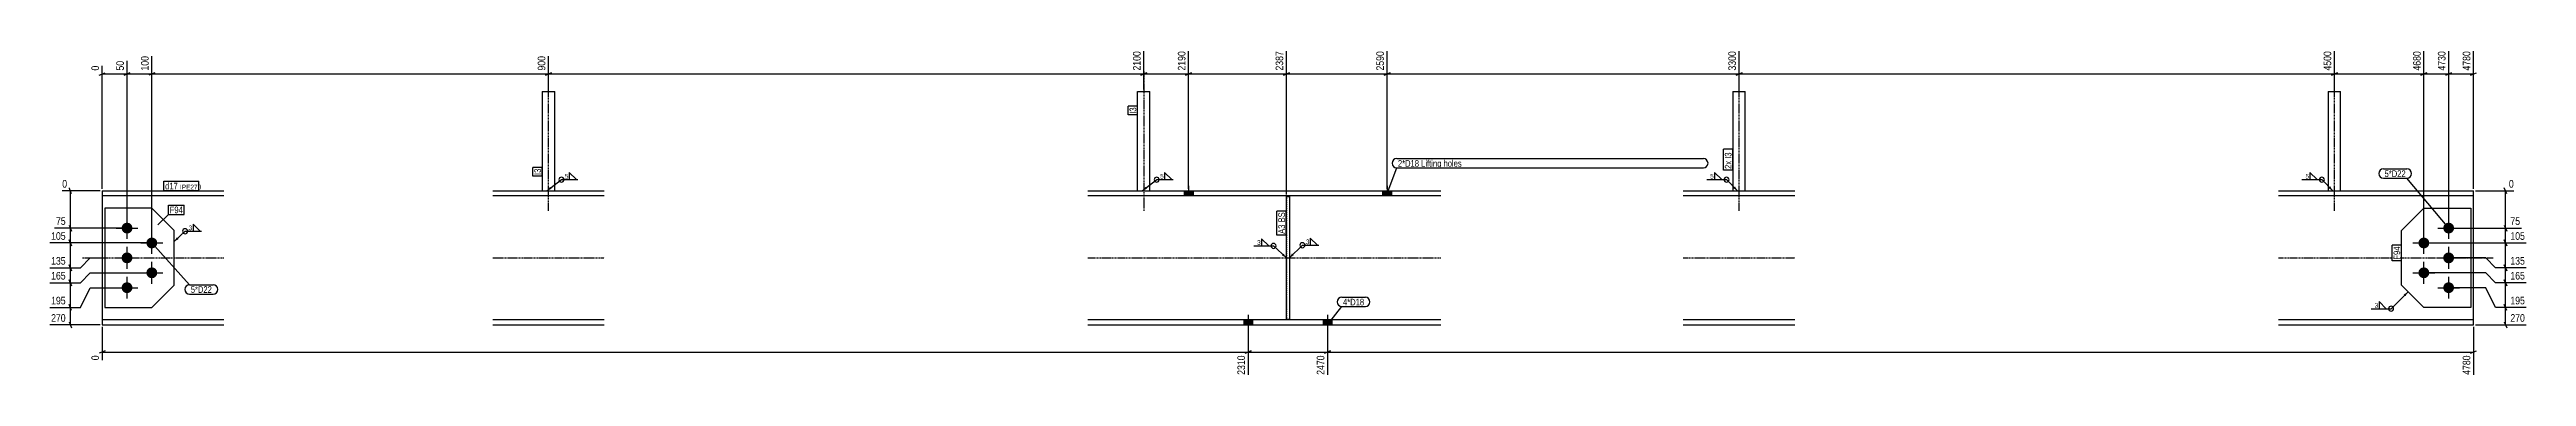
# Model space of a CAD drawing. Header units: millimetres. Extents: x 34 to 26273, y 6 to 1726.
# Drawn here: x 21280 to 26273, y 6 to 664 of the extents above; entities that cross this region are included whole.
import ezdxf

# ---------------------------------------------------------------- set-up
doc = ezdxf.new("R2010")
doc.units = ezdxf.units.MM
doc.linetypes.add('DXK_LINE_DOT2', pattern=[3.9198, 1.9599, -1.9599])
doc.linetypes.add('DXK_LINE_DOT3', pattern=[5.9187, 2.979, -0.9799, 0.9799, -0.9799])
for name, color, linetype in [('MÅLSÆTNING', 7, 'Continuous'), ('STÅL', 7, 'Continuous'), ('TEKST', 7, 'Continuous')]:
    doc.layers.add(name, color=color, linetype=linetype)
doc.styles.add('Arial Narrow', font='ARIALN.TTF', dxfattribs={"height": 0.2})

msp = doc.modelspace()

# ---------------------------------------------------------------- hatches: boundary and pattern name
at = {"layer": 'STÅL', "linetype": 'Continuous'}
for points in [[(23567.3, 369.8), (23585.3, 369.8), (23585.3, 380), (23567.3, 380)], [(23967.3, 369.8), (23985.3, 369.8), (23985.3, 380), (23967.3, 380)], [(21425.3, 305, -1), (21447.3, 305, -1)], [(26105.3, 305, -1), (26127.3, 305, -1)], [(21425.3, 245, -1), (21447.3, 245, -1)], [(21475.3, 275, -1), (21497.3, 275, -1)], [(26055.3, 275, -1), (26077.3, 275, -1)], [(26105.3, 245, -1), (26127.3, 245, -1)], [(21475.3, 215, -1), (21497.3, 215, -1)], [(26055.3, 215, -1), (26077.3, 215, -1)], [(21425.3, 185, -1), (21447.3, 185, -1)], [(26105.3, 185, -1), (26127.3, 185, -1)], [(23705.3, 120.2), (23687.3, 120.2), (23687.3, 110), (23705.3, 110)], [(23705.3, 120.2), (23687.3, 120.2), (23687.3, 110), (23705.3, 110)], [(23865.3, 120.2), (23847.3, 120.2), (23847.3, 110), (23865.3, 110)], [(23865.3, 120.2), (23847.3, 120.2), (23847.3, 110), (23865.3, 110)]]:
    msp.add_hatch(color=96, dxfattribs=at).paths.add_polyline_path(points)
at = {"layer": 'TEKST', "linetype": 'Continuous'}
for points in [[(22292.3, 384.2), (22282.8, 380), (22289.2, 388.1)], [(23492.3, 384.2), (23482.8, 380), (23489.2, 388.1)], [(24677.6, 388.9), (24682.8, 380), (24674, 385.4)], [(25877.6, 388.9), (25882.8, 380), (25874, 385.4)], [(23767.7, 253.7), (23773.3, 245), (23764.3, 250.1)], [(26025.7, 171.4), (26034.6, 176.7), (26029.2, 167.9)]]:
    msp.add_hatch(color=3, dxfattribs=at).paths.add_polyline_path(points)

# ---------------------------------------------------------------- linework, layer by layer
at = {"layer": 'MÅLSÆTNING', "color": 7, "linetype": 'Continuous'}
for p, q in [((21486.3, 279), (21486.3, 651.3)), ((21486.3, 279), (21486.3, 651.3)), ((22285.9, 584), (22285.9, 651.3)), ((22285.9, 584), (22285.9, 651.3)), ((23485.9, 584), (23485.9, 661.1)), ((23576.3, 383.9), (23576.3, 661.1)), ((23576.3, 383.9), (23576.3, 661.1)), ((23773.3, 372.8), (23773.3, 661.1)), ((23976.3, 384), (23976.3, 661.1)), ((23976.3, 384), (23976.3, 661.1)), ((24685.9, 584), (24685.9, 661.1)), ((25885.9, 584), (25885.9, 661.1)), ((25885.9, 584), (25885.9, 661.1)), ((26066.3, 279), (26066.3, 661.1)), ((26116.3, 309), (26116.3, 661.1)), ((26166.3, 384), (26166.3, 661.1)), ((21380.3, 612.9), (21392.3, 617.7)), ((21386.3, 384), (21386.3, 631.8)), ((21430.3, 612.9), (21442.3, 617.7)), ((21436.3, 309), (21436.3, 641.6)), ((21436.3, 615.3), (21486.3, 615.3)), ((21492.3, 617.7), (21480.3, 612.9)), ((21492.3, 617.7), (21480.3, 612.9)), ((21486.3, 615.3), (22285.9, 615.3)), ((22291.9, 617.7), (22279.9, 612.9)), ((22279.9, 612.9), (22291.9, 617.7)), ((22285.9, 615.3), (23485.9, 615.3)), ((23479.9, 612.9), (23491.9, 617.7)), ((23582.3, 617.7), (23570.3, 612.9)), ((23570.3, 612.9), (23582.3, 617.7)), ((23576.3, 615.3), (23773.3, 615.3)), ((23767.3, 612.9), (23779.3, 617.7)), ((23982.3, 617.7), (23970.3, 612.9)), ((23970.3, 612.9), (23982.3, 617.7)), ((23976.3, 615.3), (24685.9, 615.3)), ((24679.9, 612.9), (24691.9, 617.7)), ((25891.9, 617.7), (25879.9, 612.9)), ((25879.9, 612.9), (25891.9, 617.7)), ((26072.3, 617.7), (26060.3, 612.9)), ((26066.3, 615.3), (26116.3, 615.3)), ((26110.3, 612.9), (26122.3, 617.7)), ((26160.3, 612.9), (26172.3, 617.7)), ((21382.3, 380), (21305.7, 380)), ((21324.7, 374), (21319.9, 386)), ((26170.3, 380), (26247.5, 380)), ((26233.3, 374), (26228.5, 386)), ((26230.9, 305), (26230.9, 380)), ((26120.3, 305), (26263.1, 305)), ((26120.3, 305), (26263.1, 305)), ((26228.5, 311), (26233.3, 299)), ((26228.5, 311), (26233.3, 299)), ((26230.9, 275), (26230.9, 305)), ((21482.3, 275), (21280.4, 275)), ((21319.9, 281), (21324.7, 269)), ((21322.3, 225), (21322.3, 275)), ((26070.3, 275), (26272.8, 275)), ((26070.3, 275), (26272.8, 275)), ((26233.3, 269), (26228.5, 281)), ((26228.5, 281), (26233.3, 269)), ((26230.9, 225), (26230.9, 275)), ((21280.4, 225), (21342.3, 225)), ((21280.4, 225), (21342.3, 225)), ((21324.7, 219), (21319.9, 231)), ((21319.9, 231), (21324.7, 219)), ((21324.7, 189), (21319.9, 201)), ((21319.9, 201), (21324.7, 189)), ((21322.3, 195), (21322.3, 225)), ((21342.3, 225), (21362.3, 245)), ((21342.3, 225), (21362.3, 245)), ((21342.3, 195), (21362.3, 215)), ((21342.3, 195), (21362.3, 215)), ((21362.3, 245), (21382.3, 245)), ((21362.3, 245), (21382.3, 245)), ((21362.3, 215), (21482.3, 215)), ((21362.3, 215), (21482.3, 215)), ((26190.9, 215), (26070.3, 215)), ((26190.9, 215), (26070.3, 215)), ((26190.9, 245), (26120.3, 245)), ((26190.9, 245), (26120.3, 245)), ((26210.9, 225), (26190.9, 245)), ((26210.9, 225), (26190.9, 245)), ((26210.9, 195), (26190.9, 215)), ((26210.9, 195), (26190.9, 215)), ((26272.8, 225), (26210.9, 225)), ((26272.8, 225), (26210.9, 225)), ((26233.3, 219), (26228.5, 231)), ((26228.5, 231), (26233.3, 219)), ((26233.3, 189), (26228.5, 201)), ((26228.5, 201), (26233.3, 189)), ((26230.9, 195), (26230.9, 225)), ((21280.4, 195), (21342.3, 195)), ((21280.4, 195), (21342.3, 195)), ((21324.7, 139), (21319.9, 151)), ((21324.7, 139), (21319.9, 151)), ((21322.3, 145), (21322.3, 195)), ((21342.3, 145), (21362.3, 185)), ((21342.3, 145), (21362.3, 185)), ((21362.3, 185), (21432.3, 185)), ((21362.3, 185), (21432.3, 185)), ((26190.9, 185), (26120.3, 185)), ((26190.9, 185), (26120.3, 185)), ((26210.9, 145), (26190.9, 185)), ((26210.9, 145), (26190.9, 185)), ((26272.8, 195), (26210.9, 195)), ((26272.8, 195), (26210.9, 195)), ((26233.3, 139), (26228.5, 151)), ((26233.3, 139), (26228.5, 151)), ((26230.9, 145), (26230.9, 195)), ((21280.4, 145), (21342.3, 145)), ((21280.4, 145), (21342.3, 145)), ((21382.3, 110), (21280.4, 110)), ((21319.9, 116), (21324.7, 104)), ((21322.3, 110), (21322.3, 145)), ((21386.3, 106), (21386.3, 38.9)), ((26166.3, 106), (26166.3, 9.6)), ((26170.3, 110), (26272.8, 110)), ((26272.8, 145), (26210.9, 145)), ((26272.8, 145), (26210.9, 145)), ((26228.5, 116), (26233.3, 104)), ((26230.9, 110), (26230.9, 145)), ((21392.3, 57.8), (21380.3, 53)), ((21386.3, 55.4), (23696.3, 55.4)), ((23702.3, 57.8), (23690.3, 53)), ((23690.3, 53), (23702.3, 57.8)), ((23696.3, 96), (23696.3, 9.6)), ((23696.3, 96), (23696.3, 9.6)), ((23696.3, 55.4), (23856.3, 55.4)), ((23850.3, 53), (23862.3, 57.8)), ((23856.3, 96), (23856.3, 9.6)), ((26160.3, 53), (26172.3, 57.8))]:
    msp.add_line(p, q, dxfattribs=at)
at = {"layer": 'STÅL', "color": 7, "linetype": 'DXK_LINE_DOT3'}
for p, q in [((22285.9, 340), (22285.9, 620)), ((23485.9, 620), (23485.9, 340)), ((24685.9, 340), (24685.9, 620)), ((25885.9, 340), (25885.9, 620)), ((21346.3, 245), (21631.3, 245)), ((22173.4, 245), (22398.4, 245)), ((23373.4, 245), (24084.8, 245)), ((24573.4, 245), (24798.4, 245)), ((25773.4, 245), (26206.3, 245))]:
    msp.add_line(p, q, dxfattribs=at)
at = {"layer": 'STÅL', "color": 2, "linetype": 'Continuous'}
for p, q in [((22273.4, 580), (22273.4, 380)), ((22273.4, 580), (22298.4, 580)), ((22298.4, 380), (22298.4, 580)), ((23473.4, 380), (23473.4, 580)), ((23473.4, 580), (23498.4, 580)), ((23498.4, 380), (23498.4, 580)), ((24673.4, 580), (24673.4, 380)), ((24673.4, 580), (24698.4, 580)), ((24698.4, 380), (24698.4, 580)), ((25873.4, 580), (25873.4, 380)), ((25873.4, 580), (25898.4, 580)), ((25898.4, 380), (25898.4, 580)), ((21386.3, 380), (21386.3, 110)), ((21386.3, 380), (21631.3, 380)), ((21631.3, 369.8), (21386.3, 369.8)), ((22173.4, 380), (22398.4, 380)), ((22398.4, 369.8), (22173.4, 369.8)), ((23373.4, 380), (24084.8, 380)), ((24084.8, 369.8), (23373.4, 369.8)), ((23773.3, 368.8), (23779.3, 368.8)), ((23773.3, 121.2), (23773.3, 368.8)), ((23779.3, 368.8), (23779.3, 121.2)), ((24573.4, 380), (24798.4, 380)), ((24798.4, 369.8), (24573.4, 369.8)), ((25773.4, 380), (26166.3, 380)), ((26166.3, 369.8), (25773.4, 369.8)), ((26166.3, 110), (26166.3, 380)), ((21391.3, 345), (21391.3, 145)), ((21486.3, 345), (21391.3, 345)), ((21531.3, 300), (21486.3, 345)), ((21531.3, 190), (21531.3, 300)), ((26021.3, 300), (26066.3, 345)), ((26021.3, 190), (26021.3, 300)), ((26066.3, 345), (26161.3, 345)), ((26161.3, 345), (26161.3, 145)), ((21486.3, 145), (21531.3, 190)), ((26066.3, 145), (26021.3, 190)), ((21631.3, 120.2), (21386.3, 120.2)), ((21386.3, 110), (21631.3, 110)), ((21391.3, 145), (21486.3, 145)), ((22398.4, 120.2), (22173.4, 120.2)), ((22173.4, 110), (22398.4, 110)), ((24084.8, 120.2), (23373.4, 120.2)), ((23373.4, 110), (24084.8, 110)), ((23779.3, 121.2), (23773.3, 121.2)), ((24798.4, 120.2), (24573.4, 120.2)), ((24573.4, 110), (24798.4, 110)), ((26166.3, 120.2), (25773.4, 120.2)), ((25773.4, 110), (26166.3, 110)), ((26161.3, 145), (26066.3, 145))]:
    msp.add_line(p, q, dxfattribs=at)
at = {"layer": 'STÅL', "color": 7, "linetype": 'DXK_LINE_DOT2'}
for p, q in [((22273.4, 380), (22298.4, 380)), ((23473.4, 380), (23498.4, 380)), ((23779.3, 368.8), (23773.3, 368.8)), ((23773.3, 368.8), (23773.3, 121.2)), ((23779.3, 368.8), (23779.3, 121.2)), ((24673.4, 380), (24698.4, 380)), ((25873.4, 380), (25898.4, 380)), ((23779.3, 121.2), (23773.3, 121.2))]:
    msp.add_line(p, q, dxfattribs=at)
at = {"layer": 'STÅL', "color": 96, "linetype": 'Continuous'}
for p, q in [((23567.3, 380), (23567.3, 369.8)), ((23576.3, 390), (23576.3, 369.8)), ((23585.3, 380), (23585.3, 369.8)), ((23967.3, 380), (23967.3, 369.8)), ((23976.3, 390), (23976.3, 369.8)), ((23985.3, 380), (23985.3, 369.8)), ((21414.3, 305), (21458.3, 305)), ((21436.3, 283), (21436.3, 327)), ((26094.3, 305), (26138.3, 305)), ((26116.3, 283), (26116.3, 327)), ((21436.3, 223), (21436.3, 267)), ((21464.3, 275), (21508.3, 275)), ((21486.3, 253), (21486.3, 297)), ((26044.3, 275), (26088.3, 275)), ((26066.3, 253), (26066.3, 297)), ((26116.3, 223), (26116.3, 267)), ((21414.3, 245), (21458.3, 245)), ((21436.3, 163), (21436.3, 207)), ((21464.3, 215), (21508.3, 215)), ((21486.3, 193), (21486.3, 237)), ((26044.3, 215), (26088.3, 215)), ((26066.3, 193), (26066.3, 237)), ((26094.3, 245), (26138.3, 245)), ((26116.3, 163), (26116.3, 207)), ((21414.3, 185), (21458.3, 185)), ((26094.3, 185), (26138.3, 185)), ((23687.3, 120.2), (23687.3, 110)), ((23687.3, 120.2), (23687.3, 110)), ((23696.3, 130.2), (23696.3, 65.2)), ((23696.3, 130.2), (23696.3, 65.2)), ((23705.3, 120.2), (23705.3, 110)), ((23705.3, 120.2), (23705.3, 110)), ((23847.3, 120.2), (23847.3, 110)), ((23847.3, 120.2), (23847.3, 110)), ((23856.3, 130.2), (23856.3, 65.2)), ((23856.3, 130.2), (23856.3, 65.2)), ((23865.3, 120.2), (23865.3, 110)), ((23865.3, 120.2), (23865.3, 110))]:
    msp.add_line(p, q, dxfattribs=at)
at = {"layer": 'TEKST', "color": 3, "linetype": 'Continuous'}
for p, q in [((24682.8, 380), (24660.7, 402.5)), ((25882.8, 380), (25860.7, 402.5)), ((26034.6, 176.7), (26000.2, 142.7))]:
    msp.add_line(p, q, dxfattribs=at)
for centre in [(24660.7, 402.5), (25860.7, 402.5), (26000.2, 142.7)]:
    msp.add_arc(centre, 5, 270, 90, dxfattribs=at)

# ---------------------------------------------------------------- wipeouts: each hides what was drawn before it
at = {"color": 0}
for points in [[(26029.8, 407.8), (26029.8, 421.8), (25987.1, 421.8), (25987.1, 407.8)], [(23721.3, 270.4), (23721.3, 282), (23713.6, 282), (23713.6, 270.4)], [(23819.5, 271.7), (23819.5, 283.3), (23811.8, 283.3), (23811.8, 271.7)], [(21607.4, 174.6), (21607.4, 188.6), (21564.8, 188.6), (21564.8, 174.6)], [(23930.1, 149.3), (23930.1, 163.3), (23887.5, 163.3), (23887.5, 149.3)]]:
    msp.add_wipeout(points, dxfattribs=at).dxf.layer = 'TEKST'

# ---------------------------------------------------------------- next in the draw order: hatches: boundary and pattern name
at = {"layer": 'TEKST', "linetype": 'Continuous'}
msp.add_hatch(color=3, dxfattribs=at).paths.add_polyline_path([(23788.2, 250.2), (23779.3, 245), (23784.7, 253.8)])

# ---------------------------------------------------------------- next in the draw order: linework, layer by layer
at = {"layer": 'TEKST', "color": 3, "linetype": 'Continuous'}
for p, q in [((23723.4, 283.5), (23723.4, 269.2)), ((23805.6, 270.5), (23838.7, 270.5)), ((23835.9, 270.5), (23821.6, 284.8)), ((23821.6, 284.8), (23821.6, 270.5)), ((23821.6, 270.5), (23835.9, 270.5))]:
    msp.add_line(p, q, dxfattribs=at)
for start, end in [(90, 270), (270, 90)]:
    msp.add_arc((23805.6, 270.5), 5, start, end, dxfattribs=at)

# ---------------------------------------------------------------- next in the draw order: texts
at = {"layer": 'TEKST', "color": 3, "style": 'Arial Narrow'}
for p in [(23714.4, 271.2), (23812.6, 272.5)]:
    msp.add_text('3', height=9.54, dxfattribs=at).set_placement(p)

# ---------------------------------------------------------------- next in the draw order: wipeouts: each hides what was drawn before it
at = {"color": 0, "linetype": 'Continuous'}
for points in [[(21483.1, 654.5), (21460.7, 654.5), (21460.7, 618.9), (21483.1, 618.9)], [(22282.7, 654.5), (22260.3, 654.5), (22260.3, 618.9), (22282.7, 618.9)], [(23482.7, 664.3), (23460.3, 664.3), (23460.3, 618.9), (23482.7, 618.9)], [(23770.1, 664.3), (23747.7, 664.3), (23747.7, 618.9), (23770.1, 618.9)], [(24682.7, 664.3), (24660.3, 664.3), (24660.3, 618.9), (24682.7, 618.9)], [(26113.1, 664.3), (26090.7, 664.3), (26090.7, 618.9), (26113.1, 618.9)], [(26250.7, 383.2), (26250.7, 405.6), (26234.5, 405.6), (26234.5, 383.2)], [(21315.8, 278.2), (21315.8, 300.6), (21280.1, 300.6), (21280.1, 278.2)], [(26263.4, 308.2), (26263.4, 330.6), (26237.5, 330.6), (26237.5, 308.2)], [(26273.1, 228.2), (26273.1, 250.6), (26237.5, 250.6), (26237.5, 228.2)], [(21315.8, 148.2), (21315.8, 170.6), (21280.1, 170.6), (21280.1, 148.2)], [(26273.1, 148.2), (26273.1, 170.6), (26237.5, 170.6), (26237.5, 148.2)], [(21383.1, 51.8), (21360.7, 51.8), (21360.7, 35.6), (21383.1, 35.6)], [(23693.1, 51.8), (23670.7, 51.8), (23670.7, 6.4), (23693.1, 6.4)], [(23853.1, 51.8), (23830.7, 51.8), (23830.7, 6.4), (23853.1, 6.4)]]:
    msp.add_wipeout(points, dxfattribs=at).dxf.layer = 'MÅLSÆTNING'
at = {"color": 0}
for points in [[(23470.6, 548), (23456.6, 548), (23456.6, 535.2), (23470.6, 535.2)], [(22325.8, 403.7), (22325.8, 415.3), (22318.1, 415.3), (22318.1, 403.7)], [(23525.8, 403.7), (23525.8, 415.3), (23518.1, 415.3), (23518.1, 403.7)], [(24040.8, 428.5), (24040.8, 442.5), (23998.2, 442.5), (23998.2, 428.5)], [(24634.5, 403.7), (24634.5, 415.3), (24626.8, 415.3), (24626.8, 403.7)], [(25834.5, 403.7), (25834.5, 415.3), (25826.8, 415.3), (25826.8, 403.7)], [(26029.8, 407.8), (26029.8, 421.8), (25987.1, 421.8), (25987.1, 407.8)], [(21538.7, 382.8), (21538.7, 396.8), (21513.1, 396.8), (21513.1, 382.8)], [(23770.5, 312.2), (23756.5, 312.2), (23756.5, 293.4), (23770.5, 293.4)], [(26018.5, 268), (26004.5, 268), (26004.5, 241.6), (26018.5, 241.6)], [(21607.4, 174.6), (21607.4, 188.6), (21564.8, 188.6), (21564.8, 174.6)], [(23930.1, 149.3), (23930.1, 163.3), (23887.5, 163.3), (23887.5, 149.3)], [(25974, 143.9), (25974, 155.5), (25966.3, 155.5), (25966.3, 143.9)]]:
    msp.add_wipeout(points, dxfattribs=at).dxf.layer = 'TEKST'

# ---------------------------------------------------------------- next in the draw order: linework, layer by layer
at = {"layer": 'MÅLSÆTNING', "color": 7, "linetype": 'Continuous'}
for p, q in [((23485.9, 584), (23485.9, 661.1)), ((23773.3, 372.8), (23773.3, 661.1)), ((24685.9, 584), (24685.9, 661.1)), ((26066.3, 279), (26066.3, 661.1)), ((26116.3, 309), (26116.3, 661.1)), ((21386.3, 615.3), (21436.3, 615.3)), ((21442.3, 617.7), (21430.3, 612.9)), ((21436.3, 309), (21436.3, 641.6)), ((23491.9, 617.7), (23479.9, 612.9)), ((23485.9, 615.3), (23576.3, 615.3)), ((23779.3, 617.7), (23767.3, 612.9)), ((23773.3, 615.3), (23976.3, 615.3)), ((24691.9, 617.7), (24679.9, 612.9)), ((24685.9, 615.3), (25885.9, 615.3)), ((25885.9, 615.3), (26066.3, 615.3)), ((26060.3, 612.9), (26072.3, 617.7)), ((26122.3, 617.7), (26110.3, 612.9)), ((26116.3, 615.3), (26166.3, 615.3)), ((21322.3, 305), (21322.3, 380)), ((21432.3, 305), (21290.1, 305)), ((21432.3, 305), (21290.1, 305)), ((21319.9, 311), (21324.7, 299)), ((21319.9, 311), (21324.7, 299)), ((21322.3, 275), (21322.3, 305)), ((21482.3, 275), (21280.4, 275)), ((21324.7, 269), (21319.9, 281)), ((23862.3, 57.8), (23850.3, 53)), ((23856.3, 96), (23856.3, 9.6)), ((23856.3, 55.4), (26166.3, 55.4))]:
    msp.add_line(p, q, dxfattribs=at)
at = {"layer": 'TEKST', "color": 3, "linetype": 'Continuous'}
for p, q in [((22282.8, 380), (22311.9, 402.5)), ((22311.9, 402.5), (22345, 402.5)), ((22342.2, 402.5), (22327.9, 416.8)), ((22327.9, 416.8), (22327.9, 402.5)), ((22327.9, 402.5), (22342.2, 402.5)), ((23482.8, 380), (23511.9, 402.5)), ((23511.9, 402.5), (23545, 402.5)), ((23542.2, 402.5), (23527.9, 416.8)), ((23527.9, 416.8), (23527.9, 402.5)), ((23527.9, 402.5), (23542.2, 402.5)), ((24620.6, 402.5), (24660.7, 402.5)), ((24650.9, 402.5), (24636.6, 416.8)), ((24636.6, 416.8), (24636.6, 402.5)), ((24636.6, 402.5), (24650.9, 402.5)), ((25820.6, 402.5), (25860.7, 402.5)), ((25850.9, 402.5), (25836.6, 416.8)), ((25836.6, 416.8), (25836.6, 402.5)), ((25836.6, 402.5), (25850.9, 402.5)), ((25990.3, 142.7), (25976, 157)), ((25976, 157), (25976, 142.7)), ((25960.1, 142.7), (26000.2, 142.7)), ((25976, 142.7), (25990.3, 142.7))]:
    msp.add_line(p, q, dxfattribs=at)
at = {"layer": 'TEKST', "color": 7, "linetype": 'Continuous'}
for p, q in [((25984.7, 424.2), (26032.2, 424.2)), ((25984.7, 405.4), (26032.2, 405.4)), ((26116.3, 305), (26032.2, 405.4)), ((21486.3, 275), (21562.4, 191)), ((21562.4, 191), (21609.8, 191)), ((21562.4, 172.2), (21609.8, 172.2)), ((23885.1, 165.7), (23932.5, 165.7)), ((23856.3, 110.1), (23885.1, 146.9)), ((23885.1, 146.9), (23932.5, 146.9))]:
    msp.add_line(p, q, dxfattribs=at)
at = {"layer": 'TEKST', "color": 3, "linetype": 'Continuous'}
for centre, start, end in [((22311.9, 402.5), 90, 270), ((22311.9, 402.5), 270, 90), ((23511.9, 402.5), 90, 270), ((23511.9, 402.5), 270, 90), ((24660.7, 402.5), 90, 270), ((25860.7, 402.5), 90, 270), ((26000.2, 142.7), 90, 270)]:
    msp.add_arc(centre, 5, start, end, dxfattribs=at)
at = {"layer": 'TEKST', "color": 7, "linetype": 'Continuous'}
for centre, start, end in [((25984.7, 414.8), 90, 270), ((26032.2, 414.8), 270, 90), ((21562.4, 181.6), 90, 270), ((21609.8, 181.6), 270, 90), ((23885.1, 156.3), 90, 270), ((23932.5, 156.3), 270, 90)]:
    msp.add_arc(centre, 9.4, start, end, dxfattribs=at)

# ---------------------------------------------------------------- next in the draw order: texts
at = {"layer": 'MÅLSÆTNING', "color": 3, "linetype": 'Continuous', "style": 'Arial Narrow'}
for s, height, p in [('100', 15.27, (21479.9, 622.1)), ('900', 15.27, (22279.5, 622.1)), ('2100', 15.27, (23479.5, 622.1)), ('2387', 15.27, (23766.9, 622.1)), ('3300', 15.27, (24679.5, 622.1)), ('4730', 15.27, (26109.9, 622.1)), ('0', 15.3, (21379.9, 38.9)), ('2310', 15.27, (23689.9, 9.6)), ('2470', 15.27, (23849.9, 9.6))]:
    msp.add_text(s, height=height, rotation=90.0002, dxfattribs=at).set_placement(p)
for s, height, p in [('0', 15.3, (26237.7, 386.4)), ('75', 15.27, (26240.7, 311.4)), ('105', 15.27, (21283.3, 281.4)), ('135', 15.27, (26240.7, 231.4))]:
    msp.add_text(s, height=height, dxfattribs=at).set_placement(p)
at = {"layer": 'TEKST', "color": 3, "style": 'Arial Narrow'}
for s, height, p in [('5', 9.54, (22318.9, 404.5)), ('5', 9.54, (23518.9, 404.5)), ('5', 9.54, (24627.6, 404.5)), ('5', 9.54, (25827.6, 404.5)), ('5*D22', 13.36, (25987.1, 407.8)), ('5*D22', 13.36, (21564.8, 174.6)), ('4*D18', 13.36, (23887.5, 149.3)), ('3', 9.54, (25967.1, 144.7))]:
    msp.add_text(s, height=height, dxfattribs=at).set_placement(p)

# ---------------------------------------------------------------- next in the draw order: wipeouts: each hides what was drawn before it
at = {"color": 0, "linetype": 'Continuous'}
for points in [[(21315.8, 113.2), (21315.8, 135.6), (21280.1, 135.6), (21280.1, 113.2)], [(26273.1, 113.2), (26273.1, 135.6), (26237.5, 135.6), (26237.5, 113.2)]]:
    msp.add_wipeout(points, dxfattribs=at).dxf.layer = 'MÅLSÆTNING'
at = {"color": 0}
for points in [[(23470.6, 548), (23456.6, 548), (23456.6, 535.2), (23470.6, 535.2)], [(24040.8, 428.5), (24040.8, 442.5), (23998.2, 442.5), (23998.2, 428.5)], [(21538.7, 382.8), (21538.7, 396.8), (21513.1, 396.8), (21513.1, 382.8)], [(23770.5, 312.2), (23756.5, 312.2), (23756.5, 293.4), (23770.5, 293.4)], [(26018.5, 268), (26004.5, 268), (26004.5, 241.6), (26018.5, 241.6)]]:
    msp.add_wipeout(points, dxfattribs=at).dxf.layer = 'TEKST'

# ---------------------------------------------------------------- next in the draw order: linework, layer by layer
at = {"layer": 'TEKST', "color": 7, "linetype": 'Continuous'}
for p, q in [((23454.2, 532.8), (23454.2, 550.4)), ((23473, 550.4), (23454.2, 550.4)), ((23473, 532.8), (23473, 550.4)), ((23473, 532.8), (23454.2, 532.8)), ((23976.3, 374.9), (23995.8, 426.1)), ((21510.7, 380.4), (21510.7, 399.2)), ((23772.9, 291), (23754.1, 291)), ((26002.1, 239.2), (26002.1, 270.4)), ((26020.9, 270.4), (26002.1, 270.4)), ((26020.9, 239.2), (26020.9, 270.4)), ((26020.9, 239.2), (26002.1, 239.2))]:
    msp.add_line(p, q, dxfattribs=at)
at = {"layer": 'TEKST', "color": 3, "linetype": 'Continuous'}
for p, q in [((23707.4, 269.2), (23747.5, 269.2)), ((23737.7, 269.2), (23723.4, 283.5)), ((23723.4, 269.2), (23737.7, 269.2)), ((23773.3, 245), (23747.5, 269.2)), ((23779.3, 245), (23805.6, 270.5))]:
    msp.add_line(p, q, dxfattribs=at)
at = {"layer": 'TEKST', "color": 7, "linetype": 'Continuous'}
msp.add_arc((23995.8, 435.5), 9.4, 90, 270, dxfattribs=at)
at = {"layer": 'TEKST', "color": 3, "linetype": 'Continuous'}
for start, end in [(90, 270), (270, 90)]:
    msp.add_arc((23747.5, 269.2), 5, start, end, dxfattribs=at)

# ---------------------------------------------------------------- next in the draw order: texts
at = {"layer": 'MÅLSÆTNING', "color": 3, "linetype": 'Continuous', "style": 'Arial Narrow'}
for s, p in [('195', (21283.3, 151.4)), ('195', (26240.7, 151.4)), ('270', (21283.3, 116.4)), ('270', (26240.7, 116.4))]:
    msp.add_text(s, height=15.27, dxfattribs=at).set_placement(p)
at = {"layer": 'TEKST', "color": 3, "style": 'Arial Narrow'}
for s, p in [('I3', (23470.6, 535.2)), ('F94', (26018.5, 241.6))]:
    msp.add_text(s, height=13.36, rotation=90.0002, dxfattribs=at).set_placement(p)

# ---------------------------------------------------------------- next in the draw order: wipeouts: each hides what was drawn before it
at = {"color": 0, "linetype": 'Continuous'}
for points in [[(23573.1, 664.3), (23550.7, 664.3), (23550.7, 618.9), (23573.1, 618.9)], [(23973.1, 664.3), (23950.7, 664.3), (23950.7, 618.9), (23973.1, 618.9)], [(25882.7, 664.3), (25860.3, 664.3), (25860.3, 618.9), (25882.7, 618.9)], [(26063.1, 664.3), (26040.7, 664.3), (26040.7, 618.9), (26063.1, 618.9)], [(26163.1, 664.3), (26140.7, 664.3), (26140.7, 618.9), (26163.1, 618.9)], [(21383.1, 635), (21360.7, 635), (21360.7, 618.9), (21383.1, 618.9)], [(21433.1, 644.8), (21410.7, 644.8), (21410.7, 618.9), (21433.1, 618.9)], [(21318.7, 383.2), (21318.7, 405.6), (21302.5, 405.6), (21302.5, 383.2)], [(21315.8, 308.2), (21315.8, 330.6), (21289.9, 330.6), (21289.9, 308.2)], [(26273.1, 278.2), (26273.1, 300.6), (26237.5, 300.6), (26237.5, 278.2)], [(21315.8, 228.2), (21315.8, 250.6), (21280.1, 250.6), (21280.1, 228.2)], [(26273.1, 198.2), (26273.1, 220.6), (26237.5, 220.6), (26237.5, 198.2)], [(26163.1, 51.8), (26140.7, 51.8), (26140.7, 6.4), (26163.1, 6.4)]]:
    msp.add_wipeout(points, dxfattribs=at).dxf.layer = 'MÅLSÆTNING'
at = {"color": 0}
for points in [[(22270.6, 424.8), (22256.6, 424.8), (22256.6, 412), (22270.6, 412)], [(24611.5, 428.5), (24611.5, 442.5), (24045, 442.5), (24045, 428.5)], [(24670.6, 440.2), (24656.6, 440.2), (24656.6, 424), (24670.6, 424)], [(21578.8, 382.8), (21578.8, 392.8), (21542.9, 392.8), (21542.9, 382.8)], [(21567.2, 299.8), (21567.2, 311.4), (21559.5, 311.4), (21559.5, 299.8)], [(23770.5, 336.8), (23756.5, 336.8), (23756.5, 316.4), (23770.5, 316.4)]]:
    msp.add_wipeout(points, dxfattribs=at).dxf.layer = 'TEKST'

# ---------------------------------------------------------------- next in the draw order: hatches: boundary and pattern name
at = {"layer": 'TEKST', "linetype": 'Continuous'}
msp.add_hatch(color=3, dxfattribs=at).paths.add_polyline_path([(21540.3, 282.8), (21531.3, 277.8), (21536.8, 286.5)])

# ---------------------------------------------------------------- next in the draw order: linework, layer by layer
at = {"layer": 'TEKST', "color": 3, "linetype": 'Continuous'}
for p, q in [((21583.6, 298.6), (21569.3, 312.9)), ((21569.3, 312.9), (21569.3, 298.6)), ((21531.3, 277.8), (21553.3, 298.6)), ((21553.3, 298.6), (21586.4, 298.6)), ((21569.3, 298.6), (21583.6, 298.6))]:
    msp.add_line(p, q, dxfattribs=at)
for start, end in [(90, 270), (270, 90)]:
    msp.add_arc((21553.3, 298.6), 5, start, end, dxfattribs=at)

# ---------------------------------------------------------------- next in the draw order: texts
at = {"layer": 'MÅLSÆTNING', "color": 3, "linetype": 'Continuous', "style": 'Arial Narrow'}
for s, height, p in [('2190', 15.27, (23569.9, 622.1)), ('2590', 15.27, (23969.9, 622.1)), ('4500', 15.27, (25879.5, 622.1)), ('4680', 15.27, (26059.9, 622.1)), ('4780', 15.27, (26159.9, 622.1)), ('0', 15.3, (21379.9, 622.1)), ('50', 15.27, (21429.9, 622.1)), ('4780', 15.27, (26159.9, 9.6))]:
    msp.add_text(s, height=height, rotation=90.0002, dxfattribs=at).set_placement(p)
for s, height, p in [('0', 15.3, (21305.7, 386.4)), ('75', 15.27, (21293.1, 311.4)), ('105', 15.27, (26240.7, 281.4)), ('135', 15.27, (21283.3, 231.4)), ('165', 15.27, (26240.7, 201.4))]:
    msp.add_text(s, height=height, dxfattribs=at).set_placement(p)
at = {"layer": 'TEKST', "color": 3, "style": 'Arial Narrow'}
msp.add_text('3', height=9.54, dxfattribs=at).set_placement((21560.3, 300.6))

# ---------------------------------------------------------------- next in the draw order: wipeouts: each hides what was drawn before it
at = {"color": 0}
for points in [[(22270.6, 424.8), (22256.6, 424.8), (22256.6, 412), (22270.6, 412)], [(24611.5, 428.5), (24611.5, 442.5), (24045, 442.5), (24045, 428.5)], [(24670.6, 440.2), (24656.6, 440.2), (24656.6, 424), (24670.6, 424)], [(21578.8, 382.8), (21578.8, 392.8), (21542.9, 392.8), (21542.9, 382.8)], [(23770.5, 336.8), (23756.5, 336.8), (23756.5, 316.4), (23770.5, 316.4)]]:
    msp.add_wipeout(points, dxfattribs=at).dxf.layer = 'TEKST'

# ---------------------------------------------------------------- next in the draw order: linework, layer by layer
at = {"layer": 'TEKST', "color": 7, "linetype": 'Continuous'}
for p, q in [((22254.2, 409.6), (22254.2, 427.2)), ((22273, 427.2), (22254.2, 427.2)), ((22273, 409.6), (22254.2, 409.6)), ((22273, 409.6), (22273, 427.2)), ((23995.8, 444.9), (24613.9, 444.9)), ((23995.8, 426.1), (24613.9, 426.1)), ((21510.7, 399.2), (21581.2, 399.2)), ((21510.7, 380.4), (21581.2, 380.4)), ((21581.2, 380.4), (21581.2, 399.2)), ((23754.1, 291), (23754.1, 339.2)), ((23772.9, 339.2), (23754.1, 339.2)), ((23772.9, 291), (23772.9, 339.2))]:
    msp.add_line(p, q, dxfattribs=at)
msp.add_arc((24613.9, 435.5), 9.4, 270, 90, dxfattribs=at)

# ---------------------------------------------------------------- next in the draw order: texts
at = {"layer": 'TEKST', "color": 3, "style": 'Arial Narrow'}
for s, p in [('I3', (22270.6, 412)), ('BS', (23770.5, 316.4)), ('A3', (23770.5, 293.4))]:
    msp.add_text(s, height=13.36, rotation=90.0002, dxfattribs=at).set_placement(p)
for s, height, p in [('2*D18', 13.36, (23998.2, 428.5)), ('Lifting holes', 13.362, (24045, 428.5)), ('d17', 13.36, (21513.1, 382.8)), ('IPE270', 9.54, (21542.9, 382.8))]:
    msp.add_text(s, height=height, dxfattribs=at).set_placement(p)

# ---------------------------------------------------------------- next in the draw order: wipeouts: each hides what was drawn before it
at = {"color": 0, "linetype": 'Continuous'}
msp.add_wipeout([(21315.8, 198.2), (21315.8, 220.6), (21280.1, 220.6), (21280.1, 198.2)], dxfattribs=at).dxf.layer = 'MÅLSÆTNING'
at = {"color": 0}
for points in [[(24670.6, 457.2), (24656.6, 457.2), (24656.6, 444.4), (24670.6, 444.4)], [(21548.8, 335), (21548.8, 349), (21522.4, 349), (21522.4, 335)]]:
    msp.add_wipeout(points, dxfattribs=at).dxf.layer = 'TEKST'

# ---------------------------------------------------------------- next in the draw order: texts
at = {"layer": 'MÅLSÆTNING', "color": 3, "linetype": 'Continuous', "style": 'Arial Narrow'}
msp.add_text('165', height=15.27, dxfattribs=at).set_placement((21283.3, 201.4))

# ---------------------------------------------------------------- next in the draw order: wipeouts: each hides what was drawn before it
at = {"color": 0}
for points in [[(24670.6, 457.2), (24656.6, 457.2), (24656.6, 444.4), (24670.6, 444.4)], [(21548.8, 335), (21548.8, 349), (21522.4, 349), (21522.4, 335)]]:
    msp.add_wipeout(points, dxfattribs=at).dxf.layer = 'TEKST'

# ---------------------------------------------------------------- next in the draw order: linework, layer by layer
at = {"layer": 'TEKST', "color": 7, "linetype": 'Continuous'}
for p, q in [((24654.2, 421.6), (24654.2, 463.8)), ((24673, 463.8), (24654.2, 463.8)), ((24673, 421.6), (24673, 463.8)), ((24673, 421.6), (24654.2, 421.6)), ((21520, 351.4), (21551.2, 351.4)), ((21520, 332.6), (21520, 351.4)), ((21551.2, 332.6), (21551.2, 351.4)), ((21498.2, 311.3), (21520, 332.6)), ((21520, 332.6), (21551.2, 332.6))]:
    msp.add_line(p, q, dxfattribs=at)

# ---------------------------------------------------------------- next in the draw order: texts
at = {"layer": 'TEKST', "color": 3, "style": 'Arial Narrow'}
for s, p in [('I3', (24670.6, 444.4)), ('2x', (24670.6, 424))]:
    msp.add_text(s, height=13.36, rotation=90.0002, dxfattribs=at).set_placement(p)
msp.add_text('F94', height=13.36, dxfattribs=at).set_placement((21522.4, 335))

doc.saveas('drawing.dxf')
